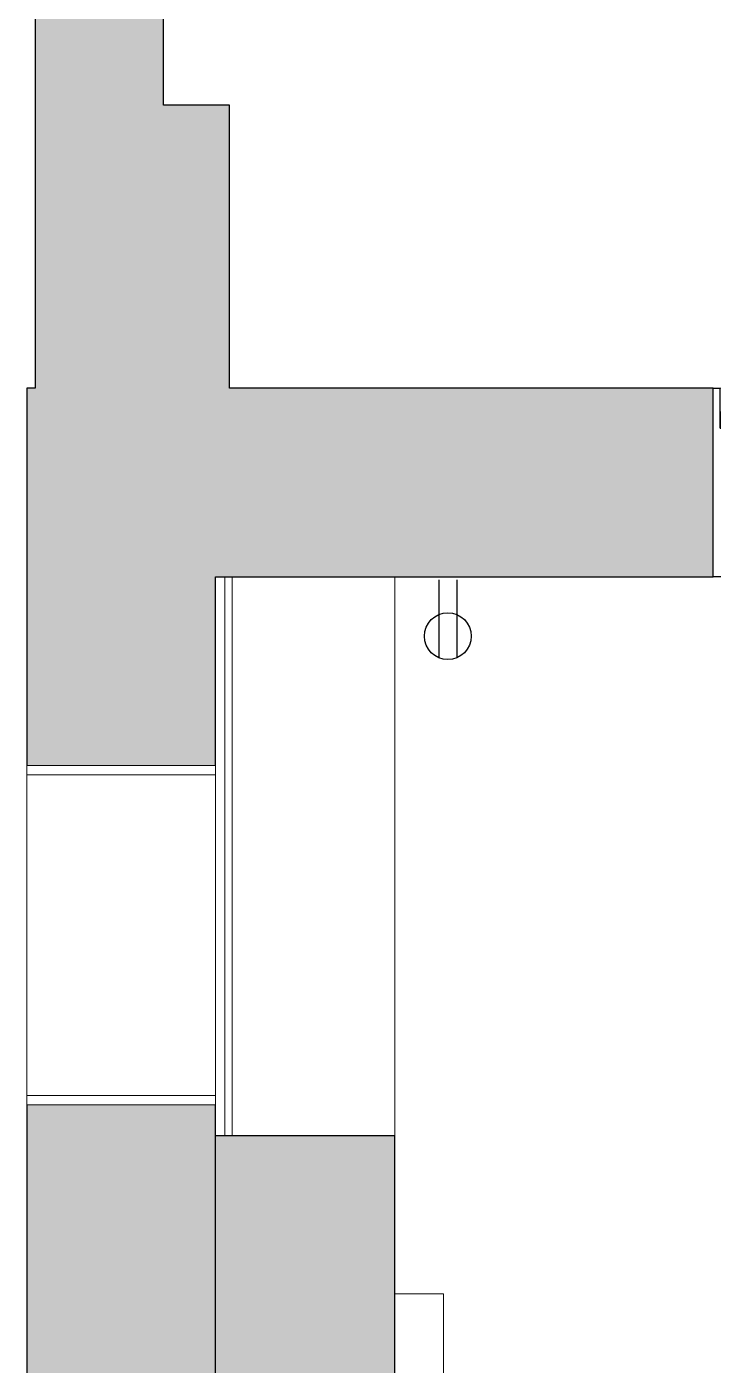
# Model space of a CAD drawing. Header units: inches. Extents: x -4688 to 1542, y -3558 to 978.
# Drawn here: x -590.1 to -517.3, y 460.1 to 602 of the extents above; entities that cross this region are included whole.
import ezdxf

# ---------------------------------------------------------------- set-up
doc = ezdxf.new("R2010")
doc.units = ezdxf.units.IN
doc.header["$MEASUREMENT"] = 0
for name, color, linetype, lineweight in [('A-ANNO-NOTE', 131, 'Continuous', 40), ('A-GLAZ', 151, 'Continuous', 18), ('A-WALL', 113, 'Continuous', 18), ('A-WALL-PATT', 111, 'Continuous', 18), ('Q-CASE', 31, 'Continuous', 9), ('Q-SPCQ', 91, 'Continuous', 9)]:
    doc.layers.add(name, color=color, linetype=linetype, lineweight=lineweight)

# ---------------------------------------------------------------- blocks, each defined once
blk = doc.blocks.new('Double Hung - side window 4_ X 6_ 3_ H 2-6124000-1st Floor Power _ Signal')
at = {"layer": 'A-GLAZ', "color": 8, "lineweight": 30}
for p, q in [((-22.12, 10), (-21.37, 10)), ((-21.37, 5.75), (-21.37, 10)), ((21.37, 5.75), (21.37, 10)), ((22.12, 10), (21.37, 10)), ((-21.37, 7.5), (-21.37, 5.75)), ((-21.37, 7.5), (-19.62, 7.5)), ((-19.62, 7.5), (-19.62, 5.75)), ((19.62, 7.5), (19.62, 5.75)), ((21.37, 7.5), (19.62, 7.5)), ((21.37, 7.5), (21.37, 5.75)), ((-21.37, 5.75), (-19.62, 5.75)), ((-21.37, 5.75), (-20.87, 5.75)), ((-20.87, -10), (-20.87, 5.75)), ((-19.62, 6.62), (19.62, 6.62)), ((21.37, 5.75), (19.62, 5.75)), ((20.87, 5.75), (21.37, 5.75)), ((20.87, 5.75), (20.87, -10)), ((-20.87, -10), (-22.12, -10)), ((20.87, -10), (22.12, -10))]:
    blk.add_line(p, q, dxfattribs=at)
blk = doc.blocks.new('C-Counter Top - ADJ HEIGHT 18_-7389278-1st Floor Power _ Signal')
at = {"layer": 'Q-CASE'}
for p, q in [((12.05, 0), (-47.26, 0)), ((-47.26, -0.75), (12.05, -0.75)), ((-47.26, -18), (12.05, -18))]:
    blk.add_line(p, q, dxfattribs=at)
blk = doc.blocks.new('Fireplace2 - Fireplace-7521121-1st Floor Power _ Signal')
at = {"layer": 'Q-SPCQ'}
for p, q in [((-528.62, 237.06), (-533.79, 237.06)), ((-528.62, 176.06), (-528.62, 237.06)), ((-533.79, 176.06), (-528.62, 176.06))]:
    blk.add_line(p, q, dxfattribs=at)

msp = doc.modelspace()

# ---------------------------------------------------------------- hatches: boundary and pattern name
at = {"layer": 'A-WALL-PATT', "lineweight": 9}
h = msp.add_hatch(color=7, dxfattribs=at)
h.paths.add_polyline_path([(-575.57, 563.68), (-575.57, 606.62), (-589.2, 606.62), (-589.2, 563.68)], flags=0)
h.paths.add_polyline_path([(-589.2, 643.12), (-575.57, 643.12), (-575.57, 710.37), (-589.2, 710.37), (-589.2, 655.42)], flags=0)
h.paths.add_polyline_path([(-575.57, 746.87), (-575.57, 789.87), (-589.2, 789.87), (-589.2, 746.87)], flags=0)
for points in [[(-568.57, 563.68), (-568.57, 593.68), (-575.57, 593.68), (-575.57, 563.68)], [(-551.07, 385.19), (-551.07, 484.37), (-570.07, 484.37), (-570.07, 385.19)]]:
    msp.add_hatch(color=7, dxfattribs=at).paths.add_polyline_path(points, flags=0)
h = msp.add_hatch(color=7, dxfattribs=at)
h.paths.add_polyline_path([(1.72, 543.68), (1.72, 563.68), (-53.53, 563.68), (-53.53, 543.68), (-20.74, 543.68)], flags=0)
h.paths.add_polyline_path([(-101.05, 543.68), (-97.77, 543.68), (-97.77, 563.68), (-152.07, 563.68), (-152.07, 543.68), (-127.82, 543.68)], flags=0)
h.paths.add_polyline_path([(-196.3, 543.68), (-196.3, 563.68), (-253.93, 563.68), (-253.93, 543.68), (-208.13, 543.68)], flags=0)
h.paths.add_polyline_path([(-319.93, 543.68), (-319.93, 563.68), (-377.56, 563.68), (-377.56, 543.68), (-341.98, 543.68)], flags=0)
h.paths.add_polyline_path([(-421.79, 543.68), (-421.79, 563.68), (-473.09, 563.68), (-473.09, 543.68), (-422.29, 543.68)], flags=0)
h.paths.add_polyline_path([(-529.37, 543.68), (-517.32, 543.68), (-517.32, 563.68), (-590.07, 563.68), (-590.07, 543.68), (-556.14, 543.68)], flags=0)
h = msp.add_hatch(color=7, dxfattribs=at)
h.paths.add_polyline_path([(-570.07, 190.25), (-570.07, 340.52), (-590.07, 340.52), (-590.07, 190.25)], flags=0)
h.paths.add_polyline_path([(-570.07, 376.52), (-570.07, 487.68), (-590.07, 487.68), (-590.07, 376.52)], flags=0)
h.paths.add_polyline_path([(-570.07, 523.68), (-570.07, 543.68), (-590.07, 543.68), (-590.07, 523.68)], flags=0)

# ---------------------------------------------------------------- linework, layer by layer
at = {"layer": 'A-ANNO-NOTE', "lineweight": 30}
for p, q in [((-546.41, 543.36), (-546.41, 535.09)), ((-544.49, 543.36), (-544.49, 535.09))]:
    msp.add_line(p, q, dxfattribs=at)
msp.add_circle((-545.45, 537.38), 2.48, dxfattribs=at)
at = {"layer": 'A-WALL', "color": 8, "lineweight": 30}
for p, q in [((-589.2, 606.62), (-589.2, 563.68)), ((-575.57, 593.68), (-575.57, 606.62)), ((-568.57, 593.68), (-575.57, 593.68)), ((-568.57, 563.68), (-568.57, 593.68)), ((-589.2, 563.68), (-590.07, 563.68)), ((-590.07, 563.68), (-590.07, 523.68)), ((-517.32, 563.68), (-568.57, 563.68)), ((-517.32, 543.68), (-517.32, 563.68)), ((-570.07, 543.68), (-517.32, 543.68)), ((-570.07, 523.68), (-570.07, 543.68)), ((-590.07, 487.68), (-590.07, 376.52)), ((-570.07, 376.52), (-570.07, 487.68)), ((-551.07, 484.37), (-570.07, 484.37)), ((-551.07, 385.19), (-551.07, 484.37))]:
    msp.add_line(p, q, dxfattribs=at)
at = {"layer": 'A-WALL', "lineweight": 9}
for p, q in [((-517.32, 563.68), (-475.09, 563.68)), ((-473.09, 543.68), (-517.32, 543.68)), ((-570.07, 523.68), (-590.07, 523.68)), ((-590.07, 487.68), (-570.07, 487.68))]:
    msp.add_line(p, q, dxfattribs=at)
at = {"layer": 'A-WALL'}
for p, q in [((-590.07, 523.68), (-590.07, 487.68)), ((-570.07, 522.68), (-590.07, 522.68)), ((-570.07, 487.68), (-570.07, 523.68)), ((-590.07, 488.68), (-570.07, 488.68))]:
    msp.add_line(p, q, dxfattribs=at)

# ---------------------------------------------------------------- block references
at = {"layer": 'A-GLAZ'}
msp.add_blockref('Double Hung - side window 4_ X 6_ 3_ H 2-6124000-1st Floor Power _ Signal', (-495.21, 553.68), dxfattribs=at)
at = {"layer": 'Q-CASE', "rotation": 89.99999999999919}
msp.add_blockref('C-Counter Top - ADJ HEIGHT 18_-7389278-1st Floor Power _ Signal', (-569.07, 531.64), dxfattribs=at)
at = {"layer": 'Q-SPCQ'}
msp.add_blockref('Fireplace2 - Fireplace-7521121-1st Floor Power _ Signal', (-17.28, 230.57), dxfattribs=at)

doc.saveas('drawing.dxf')
